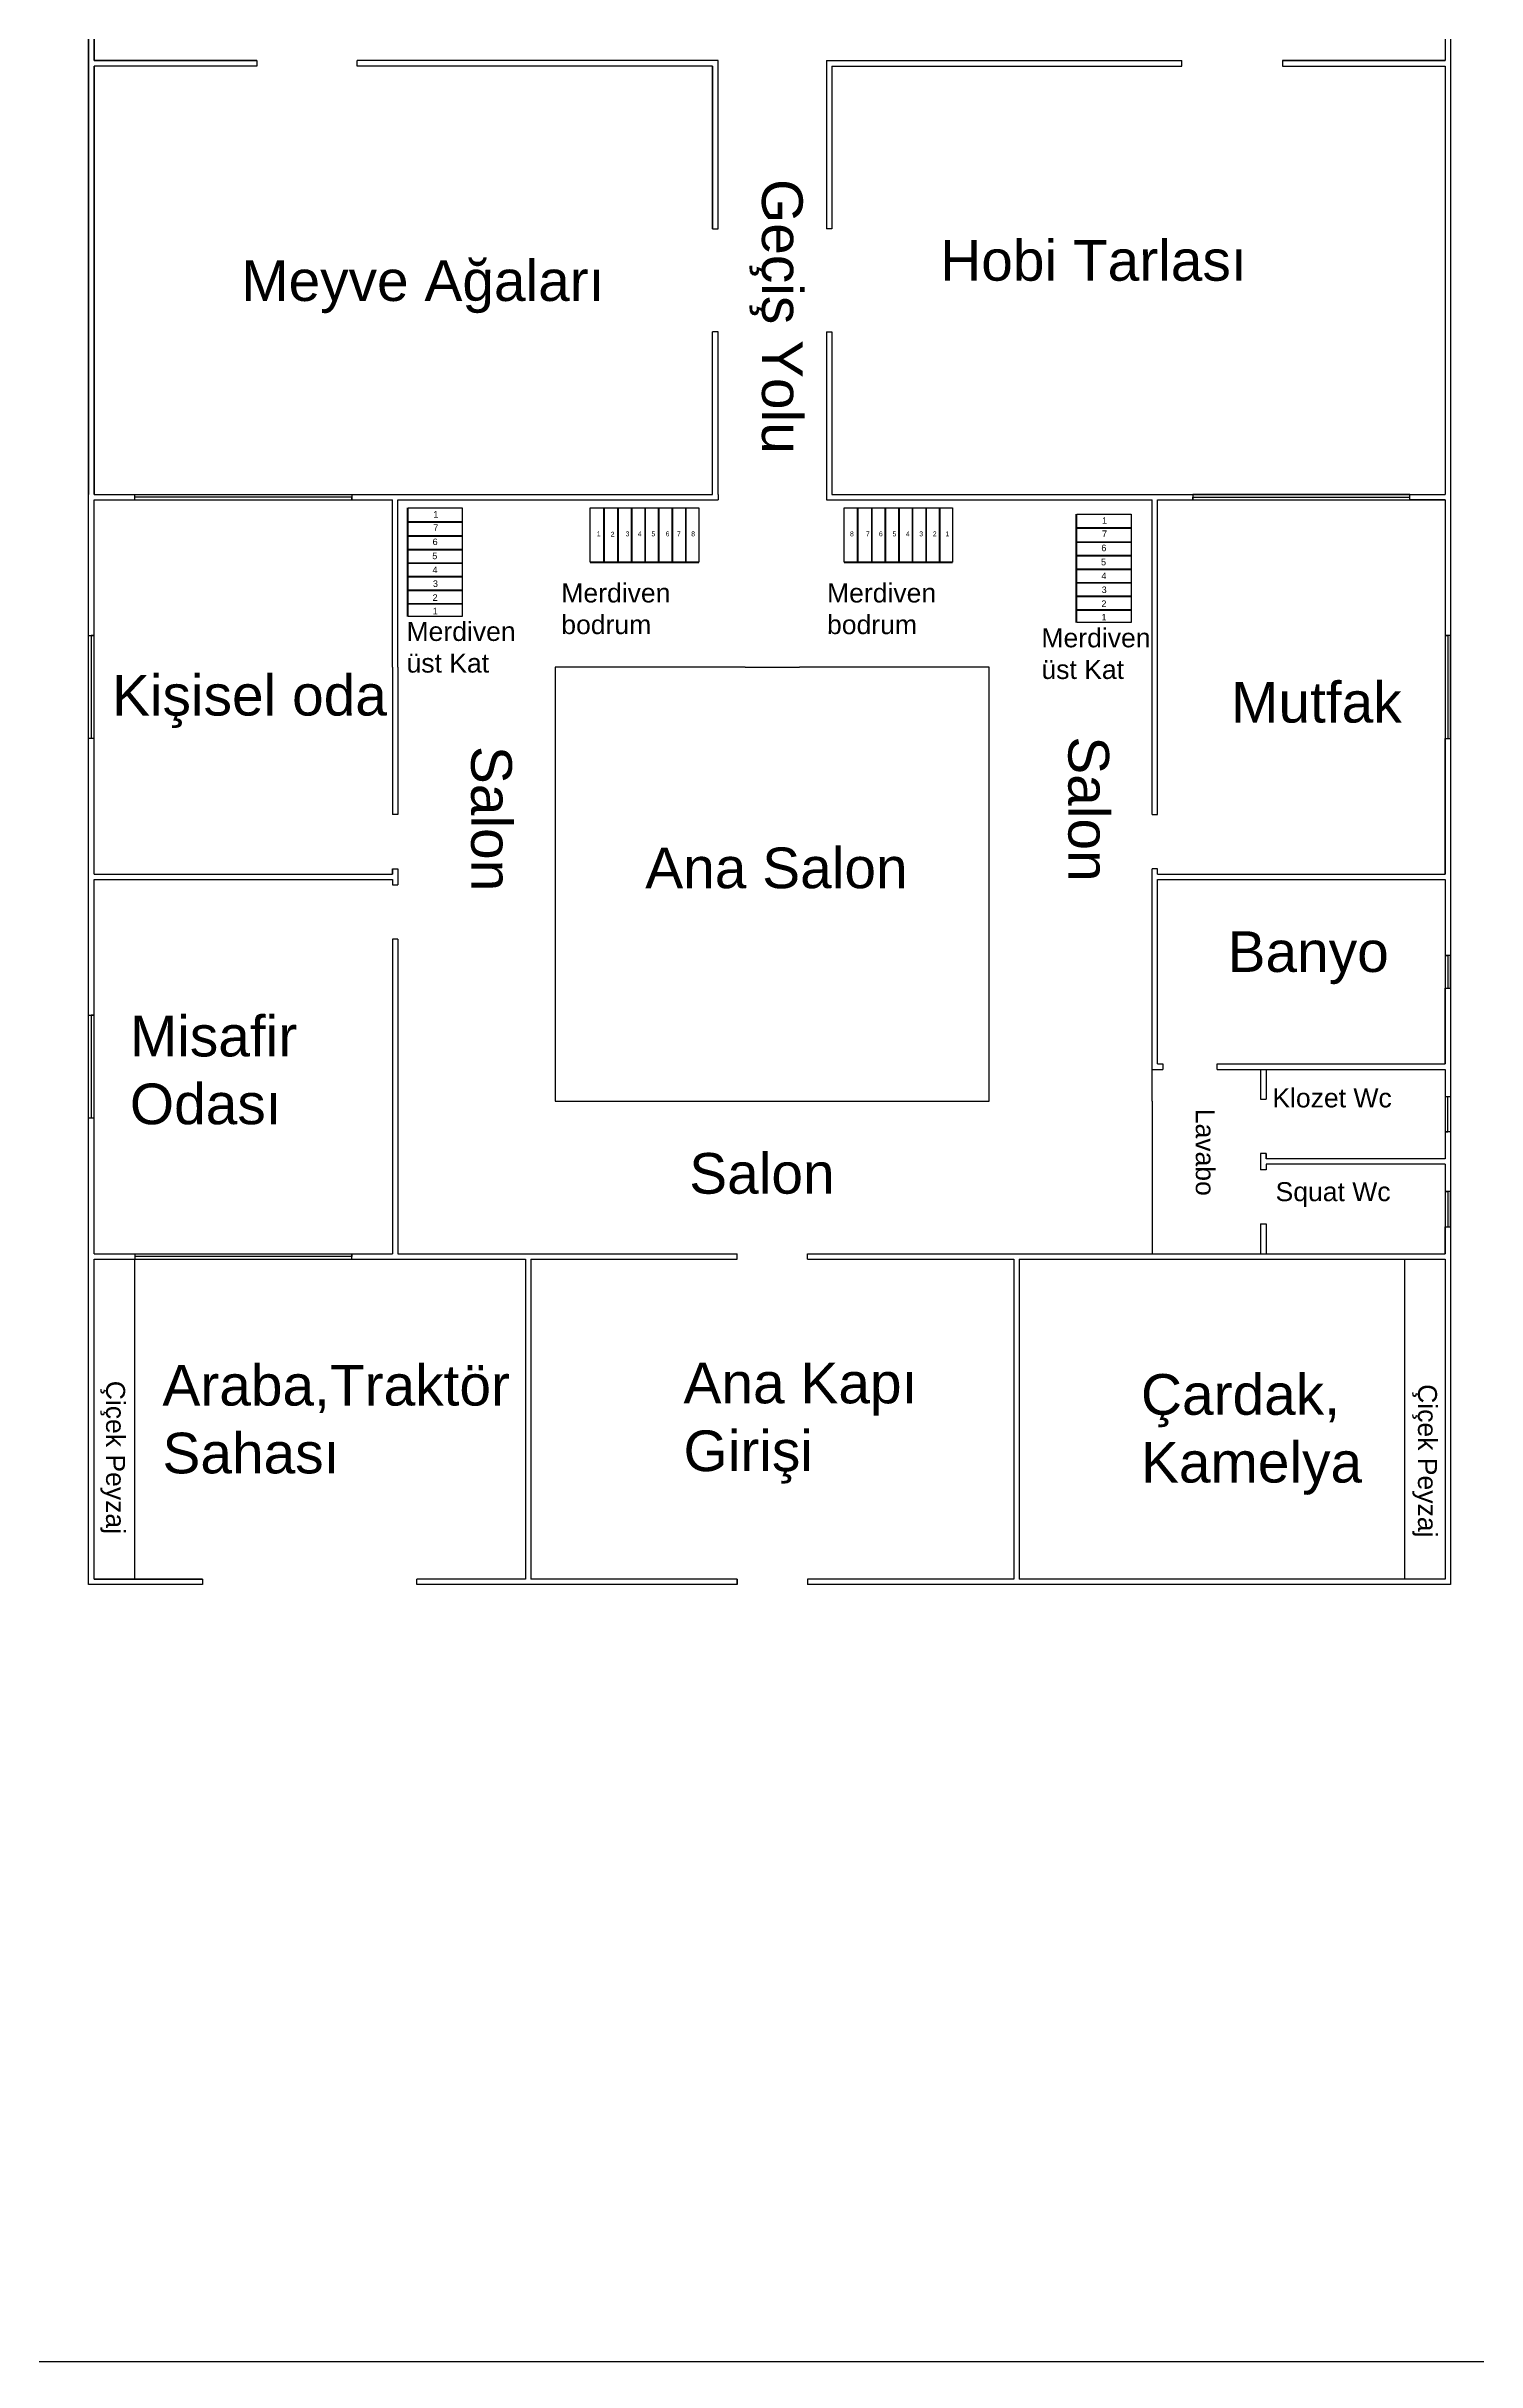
# Model space of a CAD drawing. Header units: millimetres. Extents: x 27207 to 63174, y 4783 to 28482.
# Drawn here: x 38551 to 41187, y 12849 to 17118 of the extents above; entities that cross this region are included whole.
import ezdxf

# ---------------------------------------------------------------- set-up
doc = ezdxf.new("R2010")
doc.units = ezdxf.units.MM
doc.header["$LTSCALE"] = 20
doc.layers.add('İsimler', color=2, linetype='Continuous')
doc.styles.add('Arial_3', font='Arial Unicode MS.ttf', dxfattribs={"height": 3})

msp = doc.modelspace()

# ---------------------------------------------------------------- linework, layer by layer
for p, q in [((38628.392, 14291.486), (38628.392, 18291.486)), ((41138.392, 18301.486), (41138.392, 14281.486)), ((38628.392, 17291.486), (38628.392, 16291.486)), ((38638.392, 17091.486), (38638.392, 17281.486)), ((38638.392, 17281.486), (38638.392, 17091.486)), ((41128.392, 17281.486), (41128.392, 17091.486)), ((38938.392, 17091.486), (38638.392, 17091.486)), ((38638.392, 17091.486), (38938.392, 17091.486)), ((38638.392, 16291.486), (38638.392, 17081.486)), ((38638.392, 17081.486), (38638.392, 16291.486)), ((38938.392, 17081.486), (38638.392, 17081.486)), ((38938.392, 17091.486), (38938.392, 17081.486)), ((39788.392, 17091.486), (39123.392, 17091.486)), ((39123.392, 17081.486), (39123.392, 17091.486)), ((39778.392, 17081.486), (39123.392, 17081.486)), ((39778.392, 16781.486), (39778.392, 17081.486)), ((39778.392, 17081.486), (39778.392, 16781.486)), ((39788.392, 16781.486), (39788.392, 17091.486)), ((39988.392, 17091.486), (40573.392, 17091.486)), ((39988.392, 17091.486), (39988.392, 16781.486)), ((39998.392, 17081.486), (40573.392, 17081.486)), ((39998.392, 17081.486), (39998.392, 16781.486)), ((39998.392, 17081.486), (39998.392, 16781.486)), ((40573.392, 17091.486), (40643.392, 17091.486)), ((40573.392, 17081.486), (40643.392, 17081.486)), ((40643.392, 17081.486), (40643.392, 17091.486)), ((40828.392, 17091.486), (41128.392, 17091.486)), ((41128.392, 17091.486), (40828.392, 17091.486)), ((40828.392, 17091.486), (40828.392, 17081.486)), ((40828.392, 17081.486), (41128.392, 17081.486)), ((41128.392, 17081.486), (41128.392, 16291.486)), ((39778.392, 16781.486), (39788.392, 16781.486)), ((39998.392, 16781.486), (39988.392, 16781.486)), ((39778.392, 16291.486), (39778.392, 16591.486)), ((39788.392, 16591.486), (39778.392, 16591.486)), ((39788.392, 16291.486), (39788.392, 16591.486)), ((39988.392, 16591.486), (39988.392, 16291.486)), ((39988.392, 16591.486), (39998.392, 16591.486)), ((39998.392, 16591.486), (39998.392, 16291.486)), ((38638.392, 16291.486), (39778.392, 16291.486)), ((38638.392, 15591.486), (38638.392, 16281.486)), ((38638.392, 16281.486), (39188.392, 16281.486)), ((38638.392, 16281.486), (38713.392, 16281.486)), ((38713.392, 16281.486), (38713.392, 16291.486)), ((38713.392, 16291.486), (39113.392, 16291.486)), ((39113.392, 16286.486), (38713.392, 16286.486)), ((39113.392, 16291.486), (39113.392, 16281.486)), ((39113.392, 16281.486), (39113.392, 16286.486)), ((39188.392, 15973.114), (39188.392, 16281.486)), ((39198.392, 16281.486), (39788.392, 16281.486)), ((39198.392, 15973.114), (39198.392, 16281.486)), ((39216.058, 16066.641), (39216.058, 16266.641)), ((39217.058, 16066.641), (39217.058, 16266.641)), ((39217.058, 16266.641), (39317.058, 16266.641)), ((39317.058, 16266.641), (39317.058, 16066.641)), ((39552.918, 16166.628), (39552.918, 16266.628)), ((39552.918, 16266.628), (39752.918, 16266.628)), ((39577.918, 16166.628), (39577.918, 16266.628)), ((39578.918, 16166.628), (39578.918, 16266.628)), ((39584.442, 16266.628), (39622.931, 16266.628)), ((39603.918, 16166.628), (39603.918, 16266.628)), ((39604.918, 16166.628), (39604.918, 16266.628)), ((39628.918, 16166.628), (39628.918, 16266.628)), ((39629.918, 16166.628), (39629.918, 16266.628)), ((39653.918, 16166.628), (39653.918, 16266.628)), ((39654.918, 16166.628), (39654.918, 16266.628)), ((39675.313, 16266.628), (39730.641, 16266.628)), ((39678.918, 16166.628), (39678.918, 16266.628)), ((39679.918, 16166.628), (39679.918, 16266.628)), ((39703.918, 16166.628), (39703.918, 16266.628)), ((39704.918, 16166.628), (39704.918, 16266.628)), ((39728.918, 16166.628), (39728.918, 16266.628)), ((39729.918, 16166.628), (39729.918, 16266.628)), ((39752.918, 16266.628), (39752.918, 16166.628)), ((39788.392, 16291.486), (39788.392, 16281.486)), ((39988.392, 16291.486), (39988.392, 16281.486)), ((39988.392, 16281.486), (40588.392, 16281.486)), ((39998.392, 16291.486), (41128.392, 16291.486)), ((40020.715, 16166.628), (40020.715, 16266.628)), ((40020.715, 16266.628), (40220.715, 16266.628)), ((40045.715, 16166.628), (40045.715, 16266.628)), ((40046.715, 16166.628), (40046.715, 16266.628)), ((40052.239, 16266.628), (40090.728, 16266.628)), ((40071.715, 16166.628), (40071.715, 16266.628)), ((40072.715, 16166.628), (40072.715, 16266.628)), ((40096.715, 16166.628), (40096.715, 16266.628)), ((40097.715, 16166.628), (40097.715, 16266.628)), ((40121.715, 16166.628), (40121.715, 16266.628)), ((40122.715, 16166.628), (40122.715, 16266.628)), ((40143.11, 16266.628), (40198.438, 16266.628)), ((40146.715, 16166.628), (40146.715, 16266.628)), ((40147.715, 16166.628), (40147.715, 16266.628)), ((40171.715, 16166.628), (40171.715, 16266.628)), ((40172.715, 16166.628), (40172.715, 16266.628)), ((40196.715, 16166.628), (40196.715, 16266.628)), ((40197.715, 16166.628), (40197.715, 16266.628)), ((40220.715, 16266.628), (40220.715, 16166.628)), ((40588.392, 15973.114), (40588.392, 16281.486)), ((40598.392, 16281.486), (41128.392, 16281.486)), ((40598.392, 15973.114), (40598.392, 16281.486)), ((41063.392, 16291.486), (40663.392, 16291.486)), ((40663.392, 16291.486), (40663.392, 16281.486)), ((40663.392, 16281.486), (40663.392, 16286.486)), ((40663.392, 16286.486), (41063.392, 16286.486)), ((41063.392, 16281.486), (41063.392, 16291.486)), ((41128.392, 16281.486), (41063.392, 16281.486)), ((41128.392, 16281.486), (41128.392, 15591.486)), ((39217.058, 16241.641), (39317.058, 16241.641)), ((39217.058, 16240.641), (39317.058, 16240.641)), ((39317.058, 16235.117), (39317.058, 16196.629)), ((39752.918, 16235.841), (39752.918, 16190.741)), ((40220.715, 16235.841), (40220.715, 16190.741)), ((40448.579, 16055.361), (40448.579, 16255.361)), ((40449.579, 16055.361), (40449.579, 16255.361)), ((40449.579, 16255.361), (40549.579, 16255.361)), ((40449.579, 16230.361), (40549.579, 16230.361)), ((40449.579, 16229.361), (40549.579, 16229.361)), ((40549.579, 16255.361), (40549.579, 16055.361)), ((40549.579, 16223.837), (40549.579, 16185.348)), ((39217.058, 16215.641), (39317.058, 16215.641)), ((39217.058, 16214.641), (39317.058, 16214.641)), ((39217.058, 16190.641), (39317.058, 16190.641)), ((39217.058, 16189.641), (39317.058, 16189.641)), ((40449.579, 16204.361), (40549.579, 16204.361)), ((40449.579, 16203.361), (40549.579, 16203.361)), ((39217.058, 16165.641), (39317.058, 16165.641)), ((39217.058, 16164.641), (39317.058, 16164.641)), ((39217.058, 16140.641), (39317.058, 16140.641)), ((39217.058, 16139.641), (39317.058, 16139.641)), ((39317.058, 16144.246), (39317.058, 16088.919)), ((39752.918, 16166.628), (39552.918, 16166.628)), ((39752.918, 16165.628), (39552.918, 16165.628)), ((40220.715, 16166.628), (40020.715, 16166.628)), ((40220.715, 16165.628), (40020.715, 16165.628)), ((40449.579, 16179.361), (40549.579, 16179.361)), ((40449.579, 16178.361), (40549.579, 16178.361)), ((40449.579, 16154.361), (40549.579, 16154.361)), ((40449.579, 16153.361), (40549.579, 16153.361)), ((39217.058, 16115.641), (39317.058, 16115.641)), ((39217.058, 16114.641), (39317.058, 16114.641)), ((40449.579, 16129.361), (40549.579, 16129.361)), ((40449.579, 16128.361), (40549.579, 16128.361)), ((40449.579, 16104.361), (40549.579, 16104.361)), ((40449.579, 16103.361), (40549.579, 16103.361)), ((40549.579, 16132.966), (40549.579, 16077.638)), ((39217.058, 16090.641), (39317.058, 16090.641)), ((39217.058, 16089.641), (39317.058, 16089.641)), ((39317.058, 16066.641), (39217.058, 16066.641)), ((39286.271, 16066.641), (39241.171, 16066.641)), ((40449.579, 16079.361), (40549.579, 16079.361)), ((40449.579, 16078.361), (40549.579, 16078.361)), ((40549.579, 16055.361), (40449.579, 16055.361)), ((40518.792, 16055.361), (40473.692, 16055.361)), ((38628.392, 15841.486), (38628.392, 16031.486)), ((38628.392, 16031.486), (38638.392, 16031.486)), ((38638.392, 16031.486), (38633.392, 16031.486)), ((38633.392, 16031.486), (38633.392, 15841.486)), ((41138.392, 16031.486), (41128.392, 16031.486)), ((41128.392, 16031.486), (41133.392, 16031.486)), ((41133.392, 16031.486), (41133.392, 15841.486)), ((41138.392, 15841.486), (41138.392, 16031.486)), ((39188.392, 15973.114), (39188.392, 15701.486)), ((39198.392, 15973.114), (39198.392, 15701.486)), ((39838.392, 15973.114), (39488.392, 15973.114)), ((39488.392, 15973.114), (39488.392, 15173.114)), ((39838.392, 15973.114), (39938.392, 15973.114)), ((40288.392, 15973.114), (39938.392, 15973.114)), ((40288.392, 15173.114), (40288.392, 15973.114)), ((40588.392, 15701.486), (40588.392, 15973.114)), ((40598.392, 15701.486), (40598.392, 15973.114)), ((38638.392, 15841.486), (38628.392, 15841.486)), ((38638.392, 15591.486), (38638.392, 15841.486)), ((41128.392, 15591.486), (41128.392, 15841.486)), ((41128.392, 15841.486), (41138.392, 15841.486)), ((39198.392, 15701.486), (39188.392, 15701.486)), ((40588.392, 15701.486), (40598.392, 15701.486)), ((38638.392, 15591.486), (39188.392, 15591.486)), ((39188.392, 15601.486), (39188.392, 15591.486)), ((39188.392, 15591.486), (39188.392, 15601.486)), ((39188.392, 15601.486), (39198.392, 15601.486)), ((39198.392, 15601.486), (39198.392, 15571.486)), ((40588.392, 15173.114), (40588.392, 15601.486)), ((40598.392, 15601.486), (40588.392, 15601.486)), ((40598.392, 15591.486), (40598.392, 15601.486)), ((40598.392, 15591.486), (40598.392, 15601.486)), ((40598.392, 15591.486), (41128.392, 15591.486)), ((38638.392, 14891.486), (38638.392, 15581.486)), ((38638.392, 15581.486), (39188.392, 15581.486)), ((39188.392, 15581.486), (39188.392, 15571.486)), ((39188.392, 15581.486), (39188.392, 15571.486)), ((39188.392, 15571.486), (39198.392, 15571.486)), ((40598.392, 15581.486), (41128.392, 15581.486)), ((40598.392, 15241.486), (40598.392, 15581.486)), ((41128.392, 15581.486), (41128.392, 15241.486)), ((39188.392, 15471.486), (39188.392, 15173.114)), ((39198.392, 15471.486), (39188.392, 15471.486)), ((39198.392, 15471.486), (39198.392, 15173.114)), ((41138.392, 15441.486), (41128.392, 15441.486)), ((41128.392, 15441.486), (41133.392, 15441.486)), ((41133.392, 15441.486), (41133.392, 15381.486)), ((41138.392, 15381.486), (41138.392, 15441.486)), ((41128.392, 15241.486), (41128.392, 15381.486)), ((41128.392, 15381.486), (41138.392, 15381.486)), ((38628.392, 15141.486), (38628.392, 15331.486)), ((38628.392, 15331.486), (38638.392, 15331.486)), ((38638.392, 15331.486), (38633.392, 15331.486)), ((38633.392, 15331.486), (38633.392, 15141.486)), ((40598.392, 15241.486), (40608.392, 15241.486)), ((40598.392, 15241.486), (40608.392, 15241.486)), ((40608.392, 15241.486), (40608.392, 15231.486)), ((40708.392, 15241.486), (41128.392, 15241.486)), ((40708.392, 15231.486), (40708.392, 15241.486)), ((40588.392, 15231.486), (40608.392, 15231.486)), ((40708.392, 15231.486), (41128.392, 15231.486)), ((40788.392, 15231.486), (40788.392, 15176.486)), ((40798.392, 15231.486), (40798.392, 15176.486)), ((41128.392, 15231.486), (41128.392, 15066.486)), ((41128.392, 15231.486), (41128.392, 15071.486)), ((41128.392, 15231.486), (41128.392, 15181.486)), ((39188.392, 15173.114), (39188.392, 14891.486)), ((39198.392, 15173.114), (39198.392, 14891.486)), ((39488.392, 15173.114), (40288.392, 15173.114)), ((40588.392, 15173.114), (40588.392, 14891.486)), ((40788.392, 15176.486), (40798.392, 15176.486)), ((41128.392, 15181.486), (41138.392, 15181.486)), ((41133.392, 15116.486), (41133.392, 15181.486)), ((41138.392, 15181.486), (41138.392, 15116.486)), ((38638.392, 15141.486), (38628.392, 15141.486)), ((38638.392, 14891.486), (38638.392, 15141.486)), ((41138.392, 15116.486), (41128.392, 15116.486)), ((41128.392, 15116.486), (41133.392, 15116.486)), ((40788.392, 15076.486), (40788.392, 15046.486)), ((40798.392, 15076.486), (40788.392, 15076.486)), ((40798.392, 15076.486), (40798.392, 15066.486)), ((40798.392, 15066.486), (40798.392, 15076.486)), ((40798.392, 15046.486), (40788.392, 15046.486)), ((41128.392, 15066.486), (40798.392, 15066.486)), ((40798.392, 15056.486), (40798.392, 15046.486)), ((41128.392, 15056.486), (40798.392, 15056.486)), ((40798.392, 15056.486), (40798.392, 15046.486)), ((41128.392, 15056.486), (41128.392, 14891.486)), ((41138.392, 15006.486), (41128.392, 15006.486)), ((41128.392, 15006.486), (41133.392, 15006.486)), ((41133.392, 15006.486), (41133.392, 14941.486)), ((41138.392, 14941.486), (41138.392, 15006.486)), ((40788.392, 14946.486), (40788.392, 14891.486)), ((40788.392, 14946.486), (40798.392, 14946.486)), ((40798.392, 14946.486), (40798.392, 14891.486)), ((41128.392, 14891.486), (41128.392, 14941.486)), ((41128.392, 14941.486), (41138.392, 14941.486)), ((38628.392, 14281.486), (38628.392, 14891.486)), ((38638.392, 14891.486), (39188.392, 14891.486)), ((38638.392, 14891.486), (38713.392, 14891.486)), ((38638.392, 14291.486), (38638.392, 14881.486)), ((38638.392, 14881.486), (39433.392, 14881.486)), ((38638.392, 14881.486), (39433.392, 14881.486)), ((38713.392, 14891.486), (38713.392, 14881.486)), ((39113.392, 14886.486), (38713.392, 14886.486)), ((38713.392, 14291.486), (38713.392, 14881.486)), ((38713.392, 14881.486), (39113.392, 14881.486)), ((39113.392, 14881.486), (39113.392, 14891.486)), ((39113.392, 14891.486), (39113.392, 14886.486)), ((39198.392, 14891.486), (39823.392, 14891.486)), ((39433.392, 14881.486), (39433.392, 14291.486)), ((39443.392, 14881.486), (39823.392, 14881.486)), ((39443.392, 14881.486), (39443.392, 14291.486)), ((39443.392, 14881.486), (39823.392, 14881.486)), ((39443.392, 14881.486), (39823.392, 14881.486)), ((39823.392, 14881.486), (39823.392, 14891.486)), ((39953.392, 14891.486), (41128.392, 14891.486)), ((39953.392, 14881.486), (39953.392, 14891.486)), ((39953.392, 14881.486), (40333.392, 14881.486)), ((39953.392, 14881.486), (40138.392, 14881.486)), ((40333.392, 14881.486), (40333.392, 14291.486)), ((40343.392, 14881.486), (41128.392, 14881.486)), ((40343.392, 14881.486), (40343.392, 14291.486)), ((41053.392, 14881.486), (41053.392, 14291.486)), ((41128.392, 14881.486), (41128.392, 14291.486)), ((38838.392, 14281.486), (38628.392, 14281.486)), ((38838.392, 14291.486), (38638.392, 14291.486)), ((38838.392, 14291.486), (38638.392, 14291.486)), ((38638.392, 14291.486), (38838.392, 14291.486)), ((38838.392, 14291.486), (38838.392, 14281.486)), ((39433.392, 14291.486), (39233.392, 14291.486)), ((39433.392, 14291.486), (39233.392, 14291.486)), ((39233.392, 14281.486), (39233.392, 14291.486)), ((39823.392, 14281.486), (39233.392, 14281.486)), ((39823.392, 14291.486), (39443.392, 14291.486)), ((39823.392, 14291.486), (39443.392, 14291.486)), ((39823.392, 14291.486), (39823.392, 14281.486)), ((39823.392, 14281.486), (39823.392, 14291.486)), ((40333.392, 14291.486), (39953.392, 14291.486)), ((40333.392, 14291.486), (39953.392, 14291.486)), ((39953.392, 14291.486), (39953.392, 14281.486)), ((41138.392, 14281.486), (39953.392, 14281.486)), ((41128.392, 14291.486), (40343.392, 14291.486)), ((41128.392, 14291.486), (40343.392, 14291.486))]:
    msp.add_line(p, q)
at = {"ltscale": 75}
msp.add_lwpolyline([(31075.758, 19337.371), (60086.905, 19337.371), (60086.905, 12848.811), (31075.758, 12848.811)], close=True, dxfattribs=at)

# ---------------------------------------------------------------- texts
at = {"attachment_point": 1, "style": 'Arial_3'}
for s, width, insert, char_height in [('7', 46.18692, (39263.524, 16236.377), 12), ('1', 46.18692, (39263.524, 16260.758), 12), ('1', 25, (39564.979, 16223.356), 9), ('2', 25, (39590.658, 16222.786), 9), ('3', 25, (39618.049, 16223.356), 9), ('4', 25, (39640.589, 16223.356), 9), ('5', 25, (39665.697, 16223.356), 9), ('6', 25, (39691.947, 16223.356), 9), ('7', 25, (39712.775, 16223.356), 9), ('8', 25, (39739.025, 16223.356), 9), ('8', 25, (40031.634, 16223.356), 9), ('7', 25, (40061.113, 16223.356), 9), ('6', 25, (40084.995, 16223.356), 9), ('5', 25, (40109.996, 16223.356), 9), ('4', 25, (40134.624, 16223.356), 9), ('3', 25, (40159.252, 16223.356), 9), ('2', 25, (40184.253, 16223.356), 9), ('1', 25, (40207.388, 16223.356), 9), ('7', 46.18692, (40496.045, 16225.097), 12), ('1', 46.18692, (40496.045, 16249.477), 12), ('5', 46.18692, (39261.733, 16184.201), 12), ('6', 46.18692, (39262.333, 16210.213), 12), ('6', 46.18692, (40494.854, 16198.932), 12), ('4', 46.18692, (39262.329, 16158.631), 12), ('5', 46.18692, (40494.255, 16172.92), 12), ('4', 46.18692, (40494.85, 16147.351), 12), ('2', 46.18692, (39262.375, 16107.39), 12), ('3', 46.18692, (39262.924, 16133.062), 12), ('2', 46.18692, (40494.896, 16096.11), 12), ('3', 46.18692, (40495.445, 16121.781), 12), ('1', 46.18692, (39262.635, 16082.561), 12), ('1', 46.18692, (40495.156, 16071.281), 12)]:
    msp.add_mtext_dynamic_manual_height_columns(s, width=width, gutter_width=15, heights=[0], dxfattribs=dict(at, insert=insert, char_height=char_height))
at = {"layer": 'İsimler', "attachment_point": 1, "rotation": 270, "style": 'Arial_3'}
for s, width, insert, char_height in [('Geçiş Yolu', 637.37338, (39944.352, 16873.1), 75), ('Salon', 498.24104, (40508.999, 15845.587), 75), ('Salon', 498.24104, (39408.466, 15827.897), 75), ('{\\fArial Unicode MS|b0|i0|c134|p34;Lavabo}', 498.24104, (40703.954, 15158.794), 35), ('Çiçek Peyzaj', 498.24104, (38695.63, 14657.416), 35), ('Çiçek Peyzaj', 498.24104, (41113.402, 14651.132), 35)]:
    msp.add_mtext_dynamic_manual_height_columns(s, width=width, gutter_width=15, heights=[0], dxfattribs=dict(at, insert=insert, char_height=char_height))
at = {"layer": 'İsimler', "attachment_point": 1, "style": 'Arial_3'}
for s, width, heights, insert, char_height in [('Hobi Tarlası', 663.44159, [0], (40197.844, 16760.624), 75), ('Meyve Ağaları', 748.65816, [0], (38909.683, 16723.282), 75), ('{\\fArial Unicode MS|b0|i0|c134|p34;Merdiven}^Jbodrum', 498.24104, [0], (39499.599, 16127.41), 35), ('{\\fArial Unicode MS|b0|i0|c134|p34;Merdiven}^Jbodrum', 498.24104, [0], (39989.323, 16127.41), 35), ('{\\fArial Unicode MS|b0|i0|c134|p34;Merdiven^J}üst Kat', 498.24104, [0], (39214.308, 16056.443), 35), ('{\\fArial Unicode MS|b0|i0|c134|p34;Merdiven^J}üst Kat', 498.24104, [0], (40384.416, 16044.677), 35), ('Kişisel oda', 610.99171, [0], (38671.547, 15958.925), 75), ('Mutfak', 498.24104, [0], (40733.965, 15945.972), 75), ('Ana Salon', 498.24104, [308.61], (39654.321, 15640.53), 75), ('Banyo', 498.24104, [0], (40727.481, 15486.143), 75), ('{\\fArial Unicode MS|b0|i0|c134|p34;Misafir }^J{\\fArial Unicode MS|b0|i0|c134|p34;Odası}', 738.77581, [0], (38704.484, 15330.388), 75), ('Klozet Wc', 498.24104, [0], (40809.96, 15196.428), 35), ('Salon', 498.24104, [0], (39735.279, 15077.32), 75), ('Squat Wc', 498.24104, [0], (40815.927, 15023.551), 35), ('Araba,Traktör^JSahası', 498.24104, [0], (38764.498, 14686.671), 75), ('Ana Kapı^JGirişi', 498.24104, [0], (39724.794, 14690.796), 75), ('Çardak, Kamelya', 498.24104, [0], (40567.871, 14669.708), 75)]:
    msp.add_mtext_dynamic_manual_height_columns(s, width=width, gutter_width=15, heights=heights, dxfattribs=dict(at, insert=insert, char_height=char_height))

doc.saveas('drawing.dxf')
